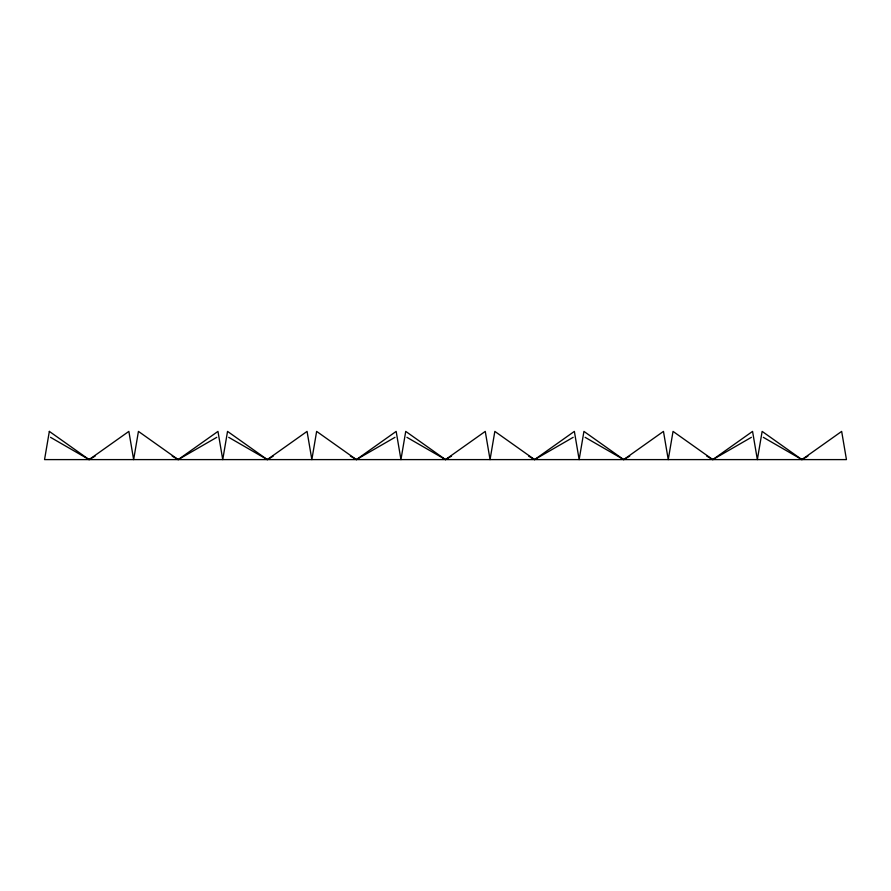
<?xml version="1.0" encoding="UTF-8"?>
<svg xmlns="http://www.w3.org/2000/svg" width="891" height="891" viewBox="0 0 891 891"><rect width="100%" height="100%" fill="white"/><g stroke="black" fill="none" stroke-linecap="round" stroke-linejoin="round"><path stroke-width="1.34" d="M95.125 456.125L89.1 459.6L50.52 437.325M216.78 437.325L178.2 459.6L172.175 456.125M273.147 456.225L267.3 459.6L228.72 437.325M394.98 437.325L356.4 459.6L350.375 456.125M451.525 456.125L445.5 459.6L406.92 437.325M573.18 437.325L534.6 459.6L528.753 456.225M629.725 456.125L623.7 459.6L585.12 437.325M751.38 437.325L712.8 459.6L706.775 456.125M807.925 456.125L801.9 459.6L763.32 437.325M49.339 431.4L44.55 459.6L846.45 459.6L841.661 431.4L801.9 459.6L762.139 431.4L757.35 459.6L752.561 431.4L712.8 459.6L673.039 431.4L668.25 459.6L663.461 431.4L623.7 459.6L583.939 431.4L579.15 459.6L574.361 431.4L534.6 459.6L494.839 431.4L490.05 459.6L485.261 431.4L445.5 459.6L405.739 431.4L400.95 459.6L396.161 431.4L356.4 459.6L316.639 431.4L311.85 459.6L307.061 431.4L267.3 459.6L227.539 431.4L222.75 459.6L217.961 431.4L178.2 459.6L138.439 431.4L133.65 459.6L128.861 431.4L89.1 459.6L49.339 431.4"/></g></svg>
